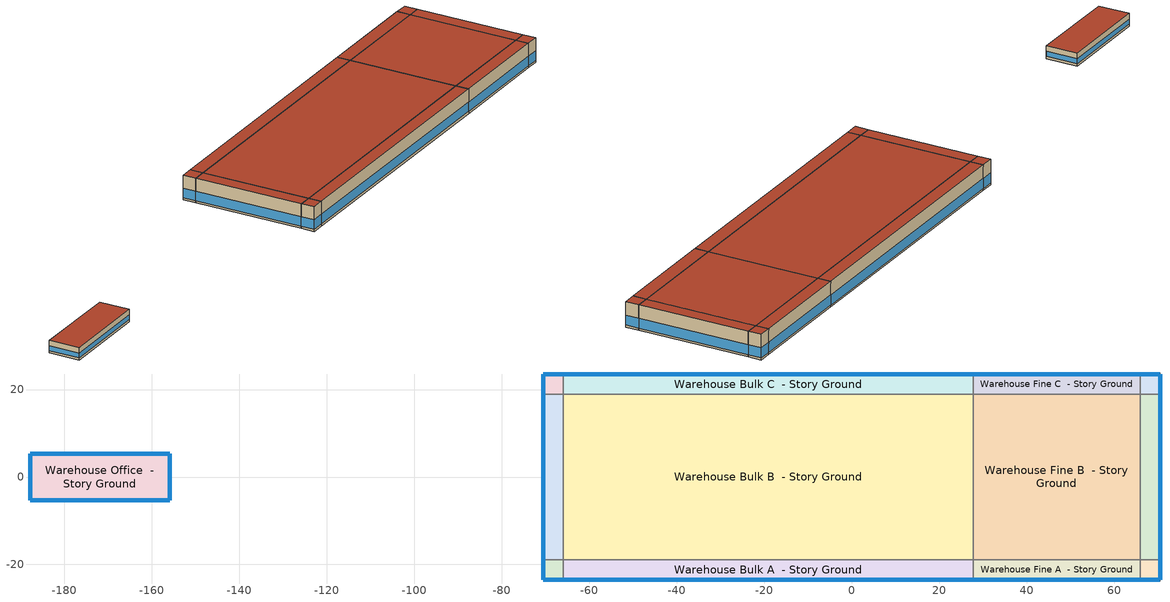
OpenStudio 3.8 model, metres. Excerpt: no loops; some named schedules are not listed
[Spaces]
Warehouse Bulk A end_a - Story Ground
 floor ground (Foundation F 126 Perim 914 Area 209): -70.5,-23.5 -70.5,-18.93 -65.92,-18.93 -65.92,-23.5 z0
 wall outside: -70.5,-18.93 -70.5,-23.5 -65.92,-23.5 z0:8.53
 wall to Warehouse Bulk B end_a - Story Ground: -65.92,-18.93 -70.5,-18.93 z0:8.53
 wall to Warehouse Bulk A  - Story Ground: -65.92,-23.5 -65.92,-18.93 z0:8.53
 window (Window U-0.91 SHGC 0.53): -70.5,-18.95 -70.5,-23.47 / -70.47,-23.5 -65.95,-23.5 z0.76:4.04
 roof outside: -65.92,-23.5 -65.92,-18.93 -70.5,-18.93 -70.5,-23.5 z8.53
Warehouse Bulk B end_a - Story Ground
 floor ground (Foundation F 126 Perim 3785 Area 17307): -70.5,-18.93 -70.5,18.93 -65.92,18.93 -65.92,-18.93 z0
 wall outside: -70.5,18.93 -70.5,-18.93 z0:8.53
 wall to Warehouse Bulk C end_a - Story Ground: -65.92,18.93 -70.5,18.93 z0:8.53
 wall to Warehouse Bulk B  - Story Ground: -65.92,-18.93 -65.92,18.93 z0:8.53
 window (Window U-0.91 SHGC 0.53): -70.5,18.9 -70.5,-18.9 z0.76:4.01
 roof outside: -65.92,-18.93 -65.92,18.93 -70.5,18.93 -70.5,-18.93 z8.53
Warehouse Bulk C end_a - Story Ground
 floor ground (Foundation F 126 Perim 914 Area 209): -70.5,18.93 -70.5,23.5 -65.92,23.5 -65.92,18.93 z0
 wall outside: -65.92,23.5 -70.5,23.5 -70.5,18.93 z0:8.53
 wall to Warehouse Bulk C  - Story Ground: -65.92,18.93 -65.92,23.5 z0:8.53
 window (Window U-0.91 SHGC 0.53): -70.5,23.47 -70.5,18.95 / -65.95,23.5 -70.47,23.5 z0.76:4.04
 roof outside: -65.92,18.93 -65.92,23.5 -70.5,23.5 -70.5,18.93 z8.53
Warehouse Bulk A  - Story Ground
 floor ground (Foundation F 126 Perim 9369 Area 42836): -65.92,-23.5 -65.92,-18.93 27.77,-18.93 27.77,-23.5 z0
 wall outside: -65.92,-23.5 27.77,-23.5 z0:8.53
 wall to Warehouse Bulk B  - Story Ground: 27.77,-18.93 -65.92,-18.93 z0:8.53
 wall to Warehouse Fine A  - Story Ground: 27.77,-23.5 27.77,-18.93 z0:8.53
 window (Window U-0.91 SHGC 0.53): -65.9,-23.5 27.74,-23.5 z0.76:4.01
 roof outside: 27.77,-23.5 27.77,-18.93 -65.92,-18.93 -65.92,-23.5 z8.53
Warehouse Bulk B  - Story Ground
 floor ground (Foundation F 126 Perim 0 Area 354661): -65.92,-18.93 -65.92,18.93 27.77,18.93 27.77,-18.93 z0
 wall to Warehouse Bulk C  - Story Ground: 27.77,18.93 -65.92,18.93 z0:8.53
 wall to Warehouse Fine B  - Story Ground: 27.77,-18.93 27.77,18.93 z0:8.53
 roof outside: 27.77,-18.93 27.77,18.93 -65.92,18.93 -65.92,-18.93 z8.53
Warehouse Bulk C  - Story Ground
 floor ground (Foundation F 126 Perim 9369 Area 42836): -65.92,18.93 -65.92,23.5 27.77,23.5 27.77,18.93 z0
 wall outside: 27.77,23.5 -65.92,23.5 z0:8.53
 wall to Warehouse Fine C  - Story Ground: 27.77,18.93 27.77,23.5 z0:8.53
 window (Window U-0.91 SHGC 0.53): 27.74,23.5 -65.9,23.5 z0.76:4.01
 roof outside: 27.77,18.93 27.77,23.5 -65.92,23.5 -65.92,18.93 z8.53
Warehouse Fine A  - Story Ground
 floor ground (Foundation F 126 Perim 3816 Area 17445): 27.77,-23.5 27.77,-18.93 65.92,-18.93 65.92,-23.5 z0
 wall outside: 27.77,-23.5 65.92,-23.5 z0:8.53
 wall to Warehouse Fine B  - Story Ground: 65.92,-18.93 27.77,-18.93 z0:8.53
 wall to Warehouse Fine A end_b - Story Ground: 65.92,-23.5 65.92,-18.93 z0:8.53
 window (Window U-0.91 SHGC 0.53): 27.79,-23.5 65.9,-23.5 z0.76:4.01
 roof outside: 65.92,-23.5 65.92,-18.93 27.77,-18.93 27.77,-23.5 z8.53
Warehouse Fine B  - Story Ground
 floor ground (Foundation F 126 Perim 0 Area 144433): 27.77,-18.93 27.77,18.93 65.92,18.93 65.92,-18.93 z0
 wall to Warehouse Fine C  - Story Ground: 65.92,18.93 27.77,18.93 z0:8.53
 wall to Warehouse Fine B end_b - Story Ground: 65.92,-18.93 65.92,18.93 z0:8.53
 roof outside: 65.92,-18.93 65.92,18.93 27.77,18.93 27.77,-18.93 z8.53
Warehouse Fine C  - Story Ground
 floor ground (Foundation F 126 Perim 3816 Area 17445): 27.77,18.93 27.77,23.5 65.92,23.5 65.92,18.93 z0
 wall outside: 65.92,23.5 27.77,23.5 z0:8.53
 wall to Warehouse Fine C end_b - Story Ground: 65.92,18.93 65.92,23.5 z0:8.53
 window (Window U-0.91 SHGC 0.53): 65.9,23.5 27.79,23.5 z0.76:4.01
 roof outside: 65.92,18.93 65.92,23.5 27.77,23.5 27.77,18.93 z8.53
Warehouse Fine A end_b - Story Ground
 floor ground (Foundation F 126 Perim 914 Area 209): 65.92,-23.5 65.92,-18.93 70.5,-18.93 70.5,-23.5 z0
 wall outside: 65.92,-23.5 70.5,-23.5 70.5,-18.93 z0:8.53
 wall to Warehouse Fine B end_b - Story Ground: 70.5,-18.93 65.92,-18.93 z0:8.53
 window (Window U-0.91 SHGC 0.53): 65.95,-23.5 70.47,-23.5 / 70.5,-23.47 70.5,-18.95 z0.76:4.04
 roof outside: 70.5,-23.5 70.5,-18.93 65.92,-18.93 65.92,-23.5 z8.53
Warehouse Fine B end_b - Story Ground
 floor ground (Foundation F 126 Perim 3785 Area 17307): 65.92,-18.93 65.92,18.93 70.5,18.93 70.5,-18.93 z0
 wall outside: 70.5,-18.93 70.5,18.93 z0:8.53
 wall to Warehouse Fine C end_b - Story Ground: 70.5,18.93 65.92,18.93 z0:8.53
 window (Window U-0.91 SHGC 0.53): 70.5,-18.9 70.5,18.9 z0.76:4.01
 roof outside: 70.5,-18.93 70.5,18.93 65.92,18.93 65.92,-18.93 z8.53
Warehouse Fine C end_b - Story Ground
 floor ground (Foundation F 126 Perim 914 Area 209): 65.92,18.93 65.92,23.5 70.5,23.5 70.5,18.93 z0
 wall outside: 70.5,18.93 70.5,23.5 65.92,23.5 z0:8.53
 window (Window U-0.91 SHGC 0.53): 70.47,23.5 65.95,23.5 / 70.5,18.95 70.5,23.47 z0.76:4.04
 roof outside: 70.5,18.93 70.5,23.5 65.92,23.5 65.92,18.93 z8.53
Warehouse Office  - Story Ground
 floor ground (Foundation F 126 Perim 8534 Area 34142): -187.84,-5.33 -187.84,5.33 -155.84,5.33 -155.84,-5.33 z0
 wall outside: -187.84,5.33 -187.84,-5.33 -155.84,-5.33 -155.84,5.33 -187.84,5.33 z0:4.27
 window (Window U-0.91 SHGC 0.53): -155.84,-5.31 -155.84,5.31 / -155.87,5.33 -187.82,5.33 / -187.82,-5.33 -155.87,-5.33 / -187.84,5.31 -187.84,-5.31 z0.76:2.39
 roof outside: -155.84,-5.33 -155.84,5.33 -187.84,5.33 -187.84,-5.33 z4.27
[Site]
Phoenix Sky Harbor: Latitude {deg}=33.44; Longitude {deg}=-111.99; Time Zone {hr}=-7; Elevation {m}=346; Terrain=City
[Site:WaterMainsTemperature]
Calculation Method=Correlation; Annual Average Outdoor Air Temperature {C}=24.7017; Maximum Difference In Monthly Average Outdoor Air Temperatures {deltaC}=22.8
[SizingPeriod:DesignDay] Barometric Pressure {Pa}=97342; Rain Indicator=No; Snow Indicator=No; Day of Month=21; Daylight Saving Time Indicator=No; Humidity Condition Type=Wetbulb; Dry-Bulb Temperature Range Modifier Type=DefaultMultipliers
Name | Maximum Dry-Bulb Temperature {C} | Daily Dry-Bulb Temperature Range {deltaC} | Wind Speed {m/s} | Wind Direction {deg} | Month | Day Type | Wetbulb or DewPoint at Maximum Dry-Bulb {C} | Solar Model Indicator | ASHRAE Clear Sky Optical Depth for Beam Irradiance | ASHRAE Clear Sky Optical Depth for Diffuse Irradiance | Sky Clearness
Phoenix Sky Harbor Ann Clg .4% Condns DB=>MWB 1 | 43.5 | 11.8 | 4.2 | 260 | 7 | SummerDesignDay | 20.9 | ASHRAETau | 0.363 | 2.359
Phoenix Sky Harbor Ann Clg .4% Condns WB=>MDB 1 | 35.4 | 11.8 | 4.2 | 260 | 7 | SummerDesignDay | 24.4 | ASHRAETau | 0.363 | 2.359
Phoenix Sky Harbor Ann Htg 99.6% Condns DB 1 | 3.7 | 0 | 1.6 | 100 | 12 | WinterDesignDay | 3.7 | ASHRAEClearSky |  |  | 0
Phoenix Sky Harbor August .4% Condns DB=>MCWB 1 | 44 | 11.3 | 4.2 | 260 | 8 | SummerDesignDay | 21.7 | ASHRAETau | 0.377 | 2.366
[ClimateZones]
Climate Zone Institution Name 1=ASHRAE; Climate Zone Document Name 1=ANSI/ASHRAE Standard 169; Climate Zone Document Year 1=2006; Climate Zone Value 1=ASHRAE 169-2013-2B; Climate Zone Institution Name 2=CEC; Climate Zone Document Name 2=California Climate Zone Descriptions; Climate Zone Document Year 2=1995
[Building]
ComStock DOE Ref Pre-1980|Warehouse: Default Construction Set=ComStock DOE Ref Pre-1980 - Warehouse - ASHRAE 169-2013-2B; Default Schedule Set=Building Default Schedule Set; Standards Building Type=Warehouse
[Site:GroundTemperature:FCfactorMethod]
January Ground Temperature {C}=20.9; February Ground Temperature {C}=15.4; March Ground Temperature {C}=11.9; April Ground Temperature {C}=14.8; May Ground Temperature {C}=12.7; June Ground Temperature {C}=15.4; July Ground Temperature {C}=23.3; August Ground Temperature {C}=26.3; September Ground Temperature {C}=31.2; October Ground Temperature {C}=30.4; November Ground Temperature {C}=29.8; December Ground Temperature {C}=27.8
[Construction:FfactorGroundFloor] F-Factor {W/m-K}=1.26344
Name | Area {m2} | PerimeterExposed {m}
Foundation F 126 Perim 3816 Area 17445 | 174.448 | 38.1557
Foundation F 126 Perim 8534 Area 34142 | 341.419 | 85.344
Foundation F 126 Perim 9369 Area 42836 | 428.364 | 93.6929
Foundation F 126 Perim 914 Area 209 | 20.9032 | 9.144
Foundation F 126 Perim 0 Area 354661 | 3546.61 | 0
Foundation F 126 Perim 0 Area 144433 | 1444.33 | 0
Foundation F 126 Perim 3785 Area 17307 | 173.066 | 37.8536
[DefaultConstructionSet]
ComStock DOE Ref Pre-1980 - Warehouse - ASHRAE 169-2013-2B: Default Exterior Surface Constructions=Default Surface Constructions 1; Default Interior Surface Constructions=Default Surface Constructions 2; Default Ground Contact Surface Constructions=Default Surface Constructions 3; Default Exterior SubSurface Constructions=Default Sub Surface Constructions 1; Default Interior SubSurface Constructions=Default Sub Surface Constructions 2; Interior Partition Construction=Typical Interior Partition
[DefaultSurfaceConstructions]
Name | Floor Construction | Wall Construction | Roof Ceiling Construction
Default Surface Constructions 1 | Typical Insulated Exterior Mass Floor | Typical Insulated Exterior Mass Wall R-4.35 | Typical IEAD Roof R-10.0
Default Surface Constructions 2 | Typical Interior Floor | Typical Interior Wall | Typical Interior Ceiling
Default Surface Constructions 3 | Typical Insulated Carpeted 6in Slab Floor | Typical Insulated Basement Mass Wall
[Construction]
Typical Insulated Exterior Mass Floor: 4 in. Normalweight Concrete Floor, Typical Carpet Pad
Typical IEAD Roof R-10.0: Roof Membrane, Typical Insulation R-8.88, Metal Roof Surface
Typical Interior Floor: 100mm Normalweight concrete floor, CP02 CARPET PAD
Typical Interior Wall: G01 13mm gypsum board, G01 13mm gypsum board
Typical Interior Ceiling: CP02 CARPET PAD, 100mm Normalweight concrete floor
Typical Insulated Carpeted 6in Slab Floor: 6 in. Normalweight Concrete Floor, Typical Carpet Pad
Typical Insulated Basement Mass Wall: 8 in. Concrete Block Basement Wall
U 1.22 SHGC 0.54 Simple Glazing Window U-1.22 SHGC 0.54: U 1.22 SHGC 0.54 Simple Glazing U-1.22 SHGC 0.54
U 1.22 SHGC 0.54 Simple Glazing Window U-1.22 SHGC 0.54 1: U 1.22 SHGC 0.54 Simple Glazing U-1.22 SHGC 0.54 1
Typical Insulated Metal Door: F08 Metal surface, Typical Insulation R-1.96
Typical Overhead Door: Typical Insulation R-1.96
Typical Interior Window: Clear 3mm
Typical Interior Door; Typical Interior Partition: G05 25mm wood
Typical Insulated Exterior Mass Wall R-4.35: 1IN Stucco, 8IN CONCRETE HW RefBldg, Typical Insulation R-1.96, 1/2IN Gypsum
InteriorFurnishings 1: Std Wood 6inch 1
Window U-0.91 SHGC 0.53: Simple Glazing Single - No LowE - Tinted/Reflective - Wood
[Material] Thermal Absorptance=0.9
Name | Roughness | Thickness {m} | Conductivity {W/m-K} | Density {kg/m3} | Specific Heat {J/kg-K} | Solar Absorptance | Visible Absorptance
4 in. Normalweight Concrete Floor | MediumRough | 0.1016 | 2.31 | 2322 | 832 | 0.7 | 0.7
1/2IN Gypsum | Smooth | 0.0127 | 0.16 | 784.9 | 830 | 0.4 | 0.4
Roof Membrane | VeryRough | 0.0095 | 0.16 | 1121.29 | 1460 | 0.7 | 0.7
Metal Roof Surface; F08 Metal surface | Smooth | 0.0008 | 45.28 | 7824 | 500 | 0.7 | 0.7
100mm Normalweight concrete floor | MediumRough | 0.1016 | 2.31045 | 2322 | 832.557 | 0.7 | 0.7
G01 13mm gypsum board | Smooth | 0.0127 | 0.160031 | 800.001 | 1090.73 | 0.7 | 0.5
6 in. Normalweight Concrete Floor | MediumRough | 0.1524 | 2.31 | 2322 | 832 | 0.7 | 0.7
8 in. Concrete Block Basement Wall | MediumRough | 0.2032 | 1.326 | 1842 | 912 | 0.7 | 0.7
G05 25mm wood | MediumSmooth | 0.0254 | 0.15 | 608 | 1630 | 0.5 | 0.5
1IN Stucco | Smooth | 0.0253 | 0.6918 | 1858 | 837 | 0.7 | 0.92
8IN CONCRETE HW RefBldg | Rough | 0.2032 | 1.311 | 2240 | 836.8 | 0.7 | 0.7
Std Wood 6inch 1 | MediumSmooth | 0.15 | 0.12 | 540 | 1210 | 0.7 | 0.7
[Material:NoMass] Roughness=Smooth; Thermal Absorptance=0.9; Solar Absorptance=0.7
Name | Thermal Resistance {m2-K/W} | Visible Absorptance
Typical Carpet Pad; CP02 CARPET PAD | 0.21648 | 0.8
Typical Insulation R-8.88 | 1.56434 | 0.7
Typical Insulation R-1.96 | 0.34506 | 0.7
[DefaultSubSurfaceConstructions]
Name | Fixed Window Construction | Operable Window Construction | Door Construction | Overhead Door Construction | Tubular Daylight Dome Construction | Tubular Daylight Diffuser Construction
Default Sub Surface Constructions 1 | U 1.22 SHGC 0.54 Simple Glazing Window U-1.22 SHGC 0.54 | U 1.22 SHGC 0.54 Simple Glazing Window U-1.22 SHGC 0.54 1 | Typical Insulated Metal Door | Typical Overhead Door | Typical Interior Window | Typical Interior Window
Default Sub Surface Constructions 2 | Typical Interior Window | Typical Interior Window | Typical Interior Door
[WindowMaterial:SimpleGlazingSystem]
Name | U-Factor {W/m2-K} | Solar Heat Gain Coefficient | Visible Transmittance
U 1.22 SHGC 0.54 Simple Glazing U-1.22 SHGC 0.54; U 1.22 SHGC 0.54 Simple Glazing U-1.22 SHGC 0.54 1 | 6.92748 | 0.54 | 0.38
Simple Glazing Single - No LowE - Tinted/Reflective - Wood | 5.16722 | 0.525 | 0.436
[WindowMaterial:Glazing]
Clear 3mm: Optical Data Type=SpectralAverage; Thickness {m}=0.003; Solar Transmittance at Normal Incidence=0.837; Front Side Solar Reflectance at Normal Incidence=0.075; Back Side Solar Reflectance at Normal Incidence=0.075; Visible Transmittance at Normal Incidence=0.898; Front Side Visible Reflectance at Normal Incidence=0.081; Back Side Visible Reflectance at Normal Incidence=0.081; Infrared Transmittance at Normal Incidence=0; Front Side Infrared Hemispherical Emissivity=0.84; Back Side Infrared Hemispherical Emissivity=0.84; Conductivity {W/m-K}=0.9; Dirt Correction Factor for Solar and Visible Transmittance=1; Solar Diffusing=No
[SpaceType] Standards Building Type=Warehouse
Name | Default Schedule Set | Design Specification Outdoor Air Object | Standards Space Type
Warehouse Office - ComStock DOE Ref Pre-1980 | Warehouse Office Schedule Set | Warehouse Office Ventilation | Office
Warehouse Fine - ComStock DOE Ref Pre-1980 | Warehouse Fine Schedule Set | Warehouse Fine Ventilation | Fine
Warehouse Bulk - ComStock DOE Ref Pre-1980 | Warehouse Bulk Schedule Set | Warehouse Bulk Ventilation | Bulk
[BuildingStory]
Story Ground: Nominal Z Coordinate {m}=0; Nominal Floor to Floor Height {m}=8.5344
[Space] Building Story=Story Ground
Name | Space Type | Thermal Zone
Warehouse Bulk A end_a - Story Ground | Warehouse Bulk - ComStock DOE Ref Pre-1980 | Zone Warehouse Bulk A end_a - Story Ground
Warehouse Bulk B end_a - Story Ground | Warehouse Bulk - ComStock DOE Ref Pre-1980 | Zone Warehouse Bulk B end_a - Story Ground
Warehouse Bulk C end_a - Story Ground | Warehouse Bulk - ComStock DOE Ref Pre-1980 | Zone Warehouse Bulk C end_a - Story Ground
Warehouse Bulk A  - Story Ground | Warehouse Bulk - ComStock DOE Ref Pre-1980 | Zone Warehouse Bulk A  - Story Ground
Warehouse Bulk B  - Story Ground | Warehouse Bulk - ComStock DOE Ref Pre-1980 | Zone Warehouse Bulk B  - Story Ground
Warehouse Bulk C  - Story Ground | Warehouse Bulk - ComStock DOE Ref Pre-1980 | Zone Warehouse Bulk C  - Story Ground
Warehouse Fine A  - Story Ground | Warehouse Fine - ComStock DOE Ref Pre-1980 | Zone Warehouse Fine A  - Story Ground
Warehouse Fine B  - Story Ground | Warehouse Fine - ComStock DOE Ref Pre-1980 | Zone Warehouse Fine B  - Story Ground
Warehouse Fine C  - Story Ground | Warehouse Fine - ComStock DOE Ref Pre-1980 | Zone Warehouse Fine C  - Story Ground
Warehouse Fine A end_b - Story Ground | Warehouse Fine - ComStock DOE Ref Pre-1980 | Zone Warehouse Fine A end_b - Story Ground
Warehouse Fine B end_b - Story Ground | Warehouse Fine - ComStock DOE Ref Pre-1980 | Zone Warehouse Fine B end_b - Story Ground
Warehouse Fine C end_b - Story Ground | Warehouse Fine - ComStock DOE Ref Pre-1980 | Zone Warehouse Fine C end_b - Story Ground
Warehouse Office  - Story Ground | Warehouse Office - ComStock DOE Ref Pre-1980 | Zone Warehouse Office  - Story Ground
[ThermalZone] Multiplier=1; Use Ideal Air Loads=No
Name | Thermostat
Zone Warehouse Bulk A end_a - Story Ground | Warehouse Bulk - ComStock DOE Ref Pre-1980 Thermostat 1
Zone Warehouse Bulk B end_a - Story Ground | Warehouse Bulk - ComStock DOE Ref Pre-1980 Thermostat 3
Zone Warehouse Bulk C end_a - Story Ground | Warehouse Bulk - ComStock DOE Ref Pre-1980 Thermostat 5
Zone Warehouse Bulk A  - Story Ground | Warehouse Bulk - ComStock DOE Ref Pre-1980 Thermostat
Zone Warehouse Bulk B  - Story Ground | Warehouse Bulk - ComStock DOE Ref Pre-1980 Thermostat 2
Zone Warehouse Bulk C  - Story Ground | Warehouse Bulk - ComStock DOE Ref Pre-1980 Thermostat 4
Zone Warehouse Fine A  - Story Ground | Warehouse Fine - ComStock DOE Ref Pre-1980 Thermostat
Zone Warehouse Fine B  - Story Ground | Warehouse Fine - ComStock DOE Ref Pre-1980 Thermostat 2
Zone Warehouse Fine C  - Story Ground | Warehouse Fine - ComStock DOE Ref Pre-1980 Thermostat 4
Zone Warehouse Fine A end_b - Story Ground | Warehouse Fine - ComStock DOE Ref Pre-1980 Thermostat 1
Zone Warehouse Fine B end_b - Story Ground | Warehouse Fine - ComStock DOE Ref Pre-1980 Thermostat 3
Zone Warehouse Fine C end_b - Story Ground | Warehouse Fine - ComStock DOE Ref Pre-1980 Thermostat 5
Zone Warehouse Office  - Story Ground | Warehouse Office - ComStock DOE Ref Pre-1980 Thermostat
[Lights:Definition] Design Level Calculation Method=Watts/Area; Fraction Visible=0.2; Return Air Fraction=0
Name | Watts per Space Floor Area {W/m2} | Fraction Radiant
Warehouse Bulk - ComStock DOE Ref Pre-1980 General Lights Definition | 3.24117 | 0.465
Warehouse Fine - ComStock DOE Ref Pre-1980 General Lights Definition | 6.6746 | 0.465
Warehouse Office - ComStock DOE Ref Pre-1980 General Lights Definition | 6.13181 | 0.31
[ElectricEquipment:Definition] Design Level Calculation Method=Watts/Area; Fraction Latent=0; Fraction Radiant=0.5; Fraction Lost=0
Name | Watts per Space Floor Area {W/m2}
Warehouse Bulk Elec Equip Definition | 8.8185
Warehouse Office Elec Equip Definition | 27.8263
[ElectricEquipment]
Name | Electric Equipment Definition | Space or SpaceType
Warehouse Bulk Elec Equip | Warehouse Bulk Elec Equip Definition | Warehouse Bulk - ComStock DOE Ref Pre-1980
Warehouse Office Elec Equip | Warehouse Office Elec Equip Definition | Warehouse Office - ComStock DOE Ref Pre-1980
[DesignSpecification:OutdoorAir] Outdoor Air Method=Sum
Name | Outdoor Air Flow per Floor Area {m3/s-m2} | Outdoor Air Flow per Person {m3/s-person}
Warehouse Bulk Ventilation; Warehouse Fine Ventilation | 0.000254
Warehouse Office Ventilation |  | 0.00943895
[DefaultScheduleSet]
Name | Number of People Schedule | People Activity Level Schedule | Lighting Schedule | Electric Equipment Schedule | Infiltration Schedule | Hours of Operation Schedule
Warehouse Bulk Schedule Set; Warehouse Fine Schedule Set | Warehouse Bldg Occ | Warehouse Activity | Warehouse BLDG_LIGHT_STORAGE_SCH | Warehouse Bldg Equip | Always On
Warehouse Office Schedule Set | Warehouse Bldg Occ | Warehouse Activity | Warehouse BLDG_LIGHT_OFFICE_SCH | Warehouse Office_Plug_SCH | Always On
Building Default Schedule Set |  |  |  |  |  | Building Hours of Operation NonResidential
[People:Definition]
Warehouse Office People Definition: Number of People Calculation Method=People/Area; People per Space Floor Area {person/m2}=0.0210973; Fraction Radiant=0.3
[People]
Warehouse Office People: People Definition=Warehouse Office People Definition; Space or SpaceType=Warehouse Office - ComStock DOE Ref Pre-1980; Work Efficiency Schedule=Work Efficiency Schedule; Clothing Insulation Schedule=Clothing Schedule; Air Velocity Schedule=Air Velocity Schedule; Multiplier=1
[Exterior:Lights:Definition]
Name | Design Level {W}
Parking Areas and Drives Def (W/ft^2) | 0.0497494
Building Facades Def (W/ft^2) | 0.25
Main Entries Def (W/ft) | 30
Other Doors Def (W/ft) | 25
[Exterior:Lights] Schedule=Always On Discrete; Control Option=AstronomicalClock
Name | Exterior Lights Definition | Multiplier
Parking Areas and Drives | Parking Areas and Drives Def (W/ft^2) | 30375
Building Facades | Building Facades Def (W/ft^2) | 38458.9
Main Entries | Main Entries Def (W/ft) | 60
Other Doors | Other Doors Def (W/ft) | 60
[ThermostatSetpoint:DualSetpoint]
Name | Heating Setpoint Temperature Schedule | Cooling Setpoint Temperature Schedule
Warehouse Bulk - ComStock DOE Ref Pre-1980 Thermostat; Warehouse Bulk - ComStock DOE Ref Pre-1980 Thermostat 1; Warehouse Bulk - ComStock DOE Ref Pre-1980 Thermostat 2; Warehouse Bulk - ComStock DOE Ref Pre-1980 Thermostat 3; Warehouse Bulk - ComStock DOE Ref Pre-1980 Thermostat 4; Warehouse Bulk - ComStock DOE Ref Pre-1980 Thermostat 5 | Warehouse HtgSetp BulkStorage | Warehouse ClgSetp BulkStorage
Warehouse Fine - ComStock DOE Ref Pre-1980 Thermostat; Warehouse Fine - ComStock DOE Ref Pre-1980 Thermostat 1; Warehouse Fine - ComStock DOE Ref Pre-1980 Thermostat 2; Warehouse Fine - ComStock DOE Ref Pre-1980 Thermostat 3; Warehouse Fine - ComStock DOE Ref Pre-1980 Thermostat 4; Warehouse Fine - ComStock DOE Ref Pre-1980 Thermostat 5 | Warehouse HtgSetp FineStorage | Warehouse ClgSetp FineStorage
Warehouse Office - ComStock DOE Ref Pre-1980 Thermostat | Warehouse HtgSetp | Warehouse Cooling Setpoint
[InternalMass:Definition]
Internal Mass Definition 2: Construction=InteriorFurnishings 1; Design Level Calculation Method=SurfaceArea/Area; Surface Area per Space Floor Area=2
[InternalMass] Internal Mass Definition=Internal Mass Definition 2; Multiplier=1
Name | Space or SpaceType
Warehouse Fine A  - Story Ground Mass | Warehouse Fine A  - Story Ground
Warehouse Office  - Story Ground Mass | Warehouse Office  - Story Ground
Warehouse Fine A end_b - Story Ground Mass | Warehouse Fine A end_b - Story Ground
Warehouse Fine C end_b - Story Ground Mass | Warehouse Fine C end_b - Story Ground
Warehouse Fine C  - Story Ground Mass | Warehouse Fine C  - Story Ground
Warehouse Fine B  - Story Ground Mass | Warehouse Fine B  - Story Ground
Warehouse Fine B end_b - Story Ground Mass | Warehouse Fine B end_b - Story Ground
[Lights] Fraction Replaceable=1
Name | Lights Definition | Space or SpaceType
Warehouse Bulk - ComStock DOE Ref Pre-1980 General Lighting | Warehouse Bulk - ComStock DOE Ref Pre-1980 General Lights Definition | Warehouse Bulk - ComStock DOE Ref Pre-1980
Warehouse Fine - ComStock DOE Ref Pre-1980 General Lighting | Warehouse Fine - ComStock DOE Ref Pre-1980 General Lights Definition | Warehouse Fine - ComStock DOE Ref Pre-1980
Warehouse Office - ComStock DOE Ref Pre-1980 General Lighting | Warehouse Office - ComStock DOE Ref Pre-1980 General Lights Definition | Warehouse Office - ComStock DOE Ref Pre-1980
[SpaceInfiltration:DesignFlowRate] Design Flow Rate Calculation Method=Flow/ExteriorArea; Flow per Exterior Surface Area {m3/s-m2}=0.000413282; Velocity Term Coefficient=0
Name | Space or SpaceType | Schedule | Constant Term Coefficient | Temperature Term Coefficient | Velocity Squared Term Coefficient
Warehouse Fine A  - Story Ground HVAC On Infiltration | Warehouse Fine A  - Story Ground | Infiltration HVAC On Schedule | 0.0228 | -0.0016 | 0.0299
Warehouse Fine A  - Story Ground HVAC Off Infiltration | Warehouse Fine A  - Story Ground | Infiltration HVAC Off Schedule | 0 | 0.01 | 0.045
Warehouse Office  - Story Ground HVAC On Infiltration | Warehouse Office  - Story Ground | Infiltration HVAC On Schedule | 0.0228 | -0.0016 | 0.0299
Warehouse Office  - Story Ground HVAC Off Infiltration | Warehouse Office  - Story Ground | Infiltration HVAC Off Schedule | 0 | 0.01 | 0.045
Warehouse Bulk C  - Story Ground HVAC On Infiltration | Warehouse Bulk C  - Story Ground | Infiltration HVAC On Schedule | 0.0228 | -0.0016 | 0.0299
Warehouse Bulk C  - Story Ground HVAC Off Infiltration | Warehouse Bulk C  - Story Ground | Infiltration HVAC Off Schedule | 0 | 0.01 | 0.045
Warehouse Fine A end_b - Story Ground HVAC On Infiltration | Warehouse Fine A end_b - Story Ground | Infiltration HVAC On Schedule | 0.0228 | -0.0016 | 0.0299
Warehouse Fine A end_b - Story Ground HVAC Off Infiltration | Warehouse Fine A end_b - Story Ground | Infiltration HVAC Off Schedule | 0 | 0.01 | 0.045
Warehouse Bulk B  - Story Ground HVAC On Infiltration | Warehouse Bulk B  - Story Ground | Infiltration HVAC On Schedule | 0.0228 | -0.0016 | 0.0299
Warehouse Bulk B  - Story Ground HVAC Off Infiltration | Warehouse Bulk B  - Story Ground | Infiltration HVAC Off Schedule | 0 | 0.01 | 0.045
Warehouse Fine C end_b - Story Ground HVAC On Infiltration | Warehouse Fine C end_b - Story Ground | Infiltration HVAC On Schedule | 0.0228 | -0.0016 | 0.0299
Warehouse Fine C end_b - Story Ground HVAC Off Infiltration | Warehouse Fine C end_b - Story Ground | Infiltration HVAC Off Schedule | 0 | 0.01 | 0.045
Warehouse Fine C  - Story Ground HVAC On Infiltration | Warehouse Fine C  - Story Ground | Infiltration HVAC On Schedule | 0.0228 | -0.0016 | 0.0299
Warehouse Fine C  - Story Ground HVAC Off Infiltration | Warehouse Fine C  - Story Ground | Infiltration HVAC Off Schedule | 0 | 0.01 | 0.045
Warehouse Fine B  - Story Ground HVAC On Infiltration | Warehouse Fine B  - Story Ground | Infiltration HVAC On Schedule | 0.0228 | -0.0016 | 0.0299
Warehouse Fine B  - Story Ground HVAC Off Infiltration | Warehouse Fine B  - Story Ground | Infiltration HVAC Off Schedule | 0 | 0.01 | 0.045
Warehouse Bulk A  - Story Ground HVAC On Infiltration | Warehouse Bulk A  - Story Ground | Infiltration HVAC On Schedule | 0.0228 | -0.0016 | 0.0299
Warehouse Bulk A  - Story Ground HVAC Off Infiltration | Warehouse Bulk A  - Story Ground | Infiltration HVAC Off Schedule | 0 | 0.01 | 0.045
Warehouse Bulk C end_a - Story Ground HVAC On Infiltration | Warehouse Bulk C end_a - Story Ground | Infiltration HVAC On Schedule | 0.0228 | -0.0016 | 0.0299
Warehouse Bulk C end_a - Story Ground HVAC Off Infiltration | Warehouse Bulk C end_a - Story Ground | Infiltration HVAC Off Schedule | 0 | 0.01 | 0.045
Warehouse Fine B end_b - Story Ground HVAC On Infiltration | Warehouse Fine B end_b - Story Ground | Infiltration HVAC On Schedule | 0.0228 | -0.0016 | 0.0299
Warehouse Fine B end_b - Story Ground HVAC Off Infiltration | Warehouse Fine B end_b - Story Ground | Infiltration HVAC Off Schedule | 0 | 0.01 | 0.045
Warehouse Bulk B end_a - Story Ground HVAC On Infiltration | Warehouse Bulk B end_a - Story Ground | Infiltration HVAC On Schedule | 0.0228 | -0.0016 | 0.0299
Warehouse Bulk B end_a - Story Ground HVAC Off Infiltration | Warehouse Bulk B end_a - Story Ground | Infiltration HVAC Off Schedule | 0 | 0.01 | 0.045
Warehouse Bulk A end_a - Story Ground HVAC On Infiltration | Warehouse Bulk A end_a - Story Ground | Infiltration HVAC On Schedule | 0.0228 | -0.0016 | 0.0299
Warehouse Bulk A end_a - Story Ground HVAC Off Infiltration | Warehouse Bulk A end_a - Story Ground | Infiltration HVAC Off Schedule | 0 | 0.01 | 0.045
[Schedule:Ruleset]
Name | Default Day Schedule | Summer Design Day Schedule | Winter Design Day Schedule
Warehouse Bldg Occ | Warehouse Bldg Occ Default | Warehouse Bldg Occ Summer Design Day | Warehouse Bldg Occ Winter Design Day
Warehouse Activity | Warehouse Activity Default | Warehouse Activity Summer Design Day | Warehouse Activity Winter Design Day
Warehouse BLDG_LIGHT_STORAGE_SCH | Warehouse BLDG_LIGHT_STORAGE_SCH Default | Warehouse BLDG_LIGHT_STORAGE_SCH Summer Design Day | Warehouse BLDG_LIGHT_STORAGE_SCH Winter Design Day
Warehouse Bldg Equip | Warehouse Bldg Equip Default | Warehouse Bldg Equip Summer Design Day | Warehouse Bldg Equip Winter Design Day
Always On | Always On Default
Clothing Schedule | Clothing Schedule Default Winter Clothes
Air Velocity Schedule | Air Velocity Schedule Default
Work Efficiency Schedule | Work Efficiency Schedule Default
Warehouse BLDG_LIGHT_OFFICE_SCH | Warehouse BLDG_LIGHT_OFFICE_SCH Default | Warehouse BLDG_LIGHT_OFFICE_SCH Summer Design Day | Warehouse BLDG_LIGHT_OFFICE_SCH Winter Design Day
Warehouse Office_Plug_SCH | Warehouse Office_Plug_SCH Default | Warehouse Office_Plug_SCH Summer Design Day | Warehouse Office_Plug_SCH Winter Design Day
Warehouse HtgSetp BulkStorage | Warehouse HtgSetp BulkStorage Default | Warehouse HtgSetp BulkStorage Summer Design Day | Warehouse HtgSetp BulkStorage Winter Design Day
Warehouse ClgSetp BulkStorage | Warehouse ClgSetp BulkStorage Default | Warehouse ClgSetp BulkStorage Summer Design Day | Warehouse ClgSetp BulkStorage Winter Design Day
Warehouse HtgSetp FineStorage | Warehouse HtgSetp FineStorage Default | Warehouse HtgSetp FineStorage Summer Design Day | Warehouse HtgSetp FineStorage Winter Design Day
Warehouse ClgSetp FineStorage | Warehouse ClgSetp FineStorage Default | Warehouse ClgSetp FineStorage Summer Design Day | Warehouse ClgSetp FineStorage Winter Design Day
Warehouse HtgSetp | Warehouse HtgSetp Default | Warehouse HtgSetp Summer Design Day | Warehouse HtgSetp Winter Design Day
Warehouse Cooling Setpoint | Warehouse Cooling Setpoint Default | Warehouse Cooling Setpoint Summer Design Day
Building Hours of Operation NonResidential | Building Hours of Operation NonResidential Default | Building Hours of Operation NonResidential Summer Design Day | Building Hours of Operation NonResidential Winter Design Day
[Schedule:Day]
Warehouse Bldg Occ Default: Average, 0, 15, 0, 4, 0, 0, 4, 15, 0.0375, 4, 30, 0.075, 4, 45, 0.1125, 5, 0, 0.15, 5, 15, 0.2875, 5, 30, 0.425, 5, 45, 0.5625, 6, 0, 0.7, 6, 15, 0.75, 6, 30, 0.8, 6, 45, 0.85, 7, 0, 0.9, 13, 37, 0.9, 13, 52, 0.8, 14, 7, 0.7, 14, 22, 0.6, 14, 37, 0.5, 14, 52, 0.5875, 15, 7, 0.675, 15, 22, 0.7625, 15, 37, 0.85, 22, 15, 0.85, 22, 30, 0.6875, 22, 45, 0.525, 23, 0, 0.3625, 23, 15, 0.2, 23, 30, 0.15, 23, 45, 0.1, 24, 0, 0.05
Warehouse Bldg Occ Summer Design Day; Warehouse BLDG_LIGHT_STORAGE_SCH Summer Design Day; Building Hours of Operation NonResidential Winter Design Day; Building Hours of Operation NonResidential Summer Design Day: No, 24, 0, 1
Warehouse Bldg Occ Winter Design Day; Warehouse BLDG_LIGHT_STORAGE_SCH Winter Design Day: No, 24, 0, 0
Warehouse Activity Default: Average, 24, 0, 120
Warehouse Activity Winter Design Day; Warehouse Activity Summer Design Day: No, 24, 0, 120
Warehouse BLDG_LIGHT_STORAGE_SCH Default: Average, 8, 30, 0.1, 24, 0, 0.1
Warehouse HtgSetp BulkStorage Default: Average, 24, 0, 7.2
Warehouse HtgSetp BulkStorage Winter Design Day; Warehouse HtgSetp BulkStorage Summer Design Day: No, 24, 0, 7.2
Warehouse ClgSetp BulkStorage Default: Average, 24, 0, 50
Warehouse ClgSetp BulkStorage Winter Design Day; Warehouse ClgSetp BulkStorage Summer Design Day: No, 24, 0, 50
Warehouse HtgSetp FineStorage Default: Average, 24, 0, 15.56
Warehouse HtgSetp FineStorage Winter Design Day; Warehouse HtgSetp FineStorage Summer Design Day: No, 24, 0, 15.56
Warehouse ClgSetp FineStorage Default: Average, 24, 0, 26.7
Warehouse ClgSetp FineStorage Winter Design Day; Warehouse ClgSetp FineStorage Summer Design Day: No, 24, 0, 26.7
Warehouse HtgSetp Default: Average, 0, 45, 21.1, 3, 30, 16.6556, 24, 0, 21.1
Warehouse HtgSetp Winter Design Day; Warehouse HtgSetp Summer Design Day: No, 6, 0, 15.6, 7, 0, 17.8, 8, 0, 20, 18, 0, 21, 24, 0, 15.6
Warehouse Cooling Setpoint Default: Average, 8, 30, 29, 24, 0, 29
Warehouse Cooling Setpoint Summer Design Day: No, 6, 0, 30, 17, 0, 24, 24, 0, 30
Building Hours of Operation NonResidential Default: No, 5, 30, 0, 22, 45, 1, 24, 0, 0
[Schedule:Rule]
Name | Schedule Ruleset | Rule Order | Day Schedule | Apply Sunday | Apply Saturday | Date Specification Type | Start Month | Start Day | End Month | End Day | Apply Monday | Apply Tuesday | Apply Wednesday | Apply Thursday | Apply Friday | Specific Month 1 | Specific Day 1 | Specific Month 2 | Specific Day 2 | Specific Month 3 | Specific Day 3 | Specific Month 4 | Specific Day 4 | Specific Month 5 | Specific Day 5 | Specific Month 6 | Specific Day 6 | Specific Month 7 | Specific Day 7 | Specific Month 8 | Specific Day 8 | Specific Month 9 | Specific Day 9 | Specific Month 10 | Specific Day 10 | Specific Month 11 | Specific Day 11 | Specific Month 12 | Specific Day 12 | Specific Month 13 | Specific Day 13 | Specific Month 14 | Specific Day 14 | Specific Month 15 | Specific Day 15 | Specific Month 16 | Specific Day 16 | Specific Month 17 | Specific Day 17 | Specific Month 18 | Specific Day 18 | Specific Month 19 | Specific Day 19 | Specific Month 20 | Specific Day 20 | Specific Month 21 | Specific Day 21 | Specific Month 22 | Specific Day 22 | Specific Month 23 | Specific Day 23 | Specific Month 24 | Specific Day 24 | Specific Month 25 | Specific Day 25 | Specific Month 26 | Specific Day 26 | Specific Month 27 | Specific Day 27 | Specific Month 28 | Specific Day 28 | Specific Month 29 | Specific Day 29 | Specific Month 30 | Specific Day 30 | Specific Month 31 | Specific Day 31 | Specific Month 32 | Specific Day 32 | Specific Month 33 | Specific Day 33 | Specific Month 34 | Specific Day 34 | Specific Month 35 | Specific Day 35 | Specific Month 36 | Specific Day 36 | Specific Month 37 | Specific Day 37 | Specific Month 38 | Specific Day 38 | Specific Month 39 | Specific Day 39 | Specific Month 40 | Specific Day 40 | Specific Month 41 | Specific Day 41 | Specific Month 42 | Specific Day 42 | Specific Month 43 | Specific Day 43 | Specific Month 44 | Specific Day 44 | Specific Month 45 | Specific Day 45 | Specific Month 46 | Specific Day 46 | Specific Month 47 | Specific Day 47 | Specific Month 48 | Specific Day 48 | Specific Month 49 | Specific Day 49 | Specific Month 50 | Specific Day 50 | Specific Month 51 | Specific Day 51 | Specific Month 52 | Specific Day 52 | Specific Month 53 | Specific Day 53 | Specific Month 54 | Specific Day 54 | Specific Month 55 | Specific Day 55 | Specific Month 56 | Specific Day 56 | Specific Month 57 | Specific Day 57 | Specific Month 58 | Specific Day 58 | Specific Month 59 | Specific Day 59 | Specific Month 60 | Specific Day 60 | Specific Month 61 | Specific Day 61 | Specific Month 62 | Specific Day 62 | Specific Month 63 | Specific Day 63 | Specific Month 64 | Specific Day 64 | Specific Month 65 | Specific Day 65 | Specific Month 66 | Specific Day 66 | Specific Month 67 | Specific Day 67 | Specific Month 68 | Specific Day 68 | Specific Month 69 | Specific Day 69 | Specific Month 70 | Specific Day 70 | Specific Month 71 | Specific Day 71 | Specific Month 72 | Specific Day 72 | Specific Month 73 | Specific Day 73 | Specific Month 74 | Specific Day 74 | Specific Month 75 | Specific Day 75 | Specific Month 76 | Specific Day 76 | Specific Month 77 | Specific Day 77 | Specific Month 78 | Specific Day 78 | Specific Month 79 | Specific Day 79 | Specific Month 80 | Specific Day 80 | Specific Month 81 | Specific Day 81 | Specific Month 82 | Specific Day 82 | Specific Month 83 | Specific Day 83 | Specific Month 84 | Specific Day 84 | Specific Month 85 | Specific Day 85 | Specific Month 86 | Specific Day 86 | Specific Month 87 | Specific Day 87 | Specific Month 88 | Specific Day 88 | Specific Month 89 | Specific Day 89 | Specific Month 90 | Specific Day 90 | Specific Month 91 | Specific Day 91 | Specific Month 92 | Specific Day 92 | Specific Month 93 | Specific Day 93 | Specific Month 94 | Specific Day 94 | Specific Month 95 | Specific Day 95 | Specific Month 96 | Specific Day 96 | Specific Month 97 | Specific Day 97 | Specific Month 98 | Specific Day 98 | Specific Month 99 | Specific Day 99 | Specific Month 100 | Specific Day 100 | Specific Month 101 | Specific Day 101 | Specific Month 102 | Specific Day 102 | Specific Month 103 | Specific Day 103 | Specific Month 104 | Specific Day 104
Schedule Rule 1 | Warehouse Bldg Occ | 0 | Warehouse Bldg Occ WntrDsn|Wknd Day | Yes | Yes | DateRange | 1 | 1 | 12 | 31
Schedule Rule 8 | Warehouse HtgSetp | 1 | Warehouse HtgSetp Sat Day |  | Yes | DateRange | 1 | 1 | 12 | 31
Schedule Rule 9 | Warehouse HtgSetp | 0 | Warehouse HtgSetp Sun Day | Yes |  | DateRange | 1 | 1 | 12 | 31
Schedule Rule 10 | Warehouse Cooling Setpoint | 1 | Warehouse Cooling Setpoint Sat Day |  | Yes | DateRange | 1 | 1 | 12 | 31
Schedule Rule 11 | Warehouse Cooling Setpoint | 0 | Warehouse Cooling Setpoint Wkdy|SmrDsn Day |  |  | DateRange | 1 | 1 | 12 | 31 | Yes | Yes | Yes | Yes | Yes
Building Hours of Operation NonResidential Sunday Rule | Building Hours of Operation NonResidential | 0 | Building Hours of Operation NonResidential Sunday | Yes | Yes | DateRange | 1 | 1 | 12 | 31
autogen Warehouse Activity 0 | Warehouse Activity | 0 | autogen Warehouse Activity 0_day_sch | Yes | Yes | SpecificDates |  |  |  |  | Yes | Yes | Yes | Yes | Yes | 1 | 6 | 1 | 7 | 1 | 13 | 1 | 14 | 1 | 20 | 1 | 21 | 1 | 27 | 1 | 28 | 2 | 3 | 2 | 4 | 2 | 10 | 2 | 11 | 2 | 17 | 2 | 18 | 2 | 24 | 2 | 25 | 3 | 3 | 3 | 4 | 3 | 10 | 3 | 11 | 3 | 17 | 3 | 18 | 3 | 24 | 3 | 25 | 3 | 31 | 4 | 1 | 4 | 7 | 4 | 8 | 4 | 14 | 4 | 15 | 4 | 21 | 4 | 22 | 4 | 28 | 4 | 29 | 5 | 5 | 5 | 6 | 5 | 12 | 5 | 13 | 5 | 19 | 5 | 20 | 5 | 26 | 5 | 27 | 6 | 2 | 6 | 3 | 6 | 9 | 6 | 10 | 6 | 16 | 6 | 17 | 6 | 23 | 6 | 24 | 6 | 30 | 7 | 1 | 7 | 7 | 7 | 8 | 7 | 14 | 7 | 15 | 7 | 21 | 7 | 22 | 7 | 28 | 7 | 29 | 8 | 4 | 8 | 5 | 8 | 11 | 8 | 12 | 8 | 18 | 8 | 19 | 8 | 25 | 8 | 26 | 9 | 1 | 9 | 2 | 9 | 8 | 9 | 9 | 9 | 15 | 9 | 16 | 9 | 22 | 9 | 23 | 9 | 29 | 9 | 30 | 10 | 6 | 10 | 7 | 10 | 13 | 10 | 14 | 10 | 20 | 10 | 21 | 10 | 27 | 10 | 28 | 11 | 3 | 11 | 4 | 11 | 10 | 11 | 11 | 11 | 17 | 11 | 18 | 11 | 24 | 11 | 25 | 12 | 1 | 12 | 2 | 12 | 8 | 12 | 9 | 12 | 15 | 12 | 16 | 12 | 22 | 12 | 23 | 12 | 29 | 12 | 30
autogen Warehouse ClgSetp BulkStorage 0 | Warehouse ClgSetp BulkStorage | 0 | autogen Warehouse ClgSetp BulkStorage 0_day_sch | Yes | Yes | SpecificDates |  |  |  |  | Yes | Yes | Yes | Yes | Yes | 1 | 6 | 1 | 7 | 1 | 13 | 1 | 14 | 1 | 20 | 1 | 21 | 1 | 27 | 1 | 28 | 2 | 3 | 2 | 4 | 2 | 10 | 2 | 11 | 2 | 17 | 2 | 18 | 2 | 24 | 2 | 25 | 3 | 3 | 3 | 4 | 3 | 10 | 3 | 11 | 3 | 17 | 3 | 18 | 3 | 24 | 3 | 25 | 3 | 31 | 4 | 1 | 4 | 7 | 4 | 8 | 4 | 14 | 4 | 15 | 4 | 21 | 4 | 22 | 4 | 28 | 4 | 29 | 5 | 5 | 5 | 6 | 5 | 12 | 5 | 13 | 5 | 19 | 5 | 20 | 5 | 26 | 5 | 27 | 6 | 2 | 6 | 3 | 6 | 9 | 6 | 10 | 6 | 16 | 6 | 17 | 6 | 23 | 6 | 24 | 6 | 30 | 7 | 1 | 7 | 7 | 7 | 8 | 7 | 14 | 7 | 15 | 7 | 21 | 7 | 22 | 7 | 28 | 7 | 29 | 8 | 4 | 8 | 5 | 8 | 11 | 8 | 12 | 8 | 18 | 8 | 19 | 8 | 25 | 8 | 26 | 9 | 1 | 9 | 2 | 9 | 8 | 9 | 9 | 9 | 15 | 9 | 16 | 9 | 22 | 9 | 23 | 9 | 29 | 9 | 30 | 10 | 6 | 10 | 7 | 10 | 13 | 10 | 14 | 10 | 20 | 10 | 21 | 10 | 27 | 10 | 28 | 11 | 3 | 11 | 4 | 11 | 10 | 11 | 11 | 11 | 17 | 11 | 18 | 11 | 24 | 11 | 25 | 12 | 1 | 12 | 2 | 12 | 8 | 12 | 9 | 12 | 15 | 12 | 16 | 12 | 22 | 12 | 23 | 12 | 29 | 12 | 30
autogen Warehouse ClgSetp FineStorage 0 | Warehouse ClgSetp FineStorage | 0 | autogen Warehouse ClgSetp FineStorage 0_day_sch | Yes | Yes | SpecificDates |  |  |  |  | Yes | Yes | Yes | Yes | Yes | 1 | 6 | 1 | 7 | 1 | 13 | 1 | 14 | 1 | 20 | 1 | 21 | 1 | 27 | 1 | 28 | 2 | 3 | 2 | 4 | 2 | 10 | 2 | 11 | 2 | 17 | 2 | 18 | 2 | 24 | 2 | 25 | 3 | 3 | 3 | 4 | 3 | 10 | 3 | 11 | 3 | 17 | 3 | 18 | 3 | 24 | 3 | 25 | 3 | 31 | 4 | 1 | 4 | 7 | 4 | 8 | 4 | 14 | 4 | 15 | 4 | 21 | 4 | 22 | 4 | 28 | 4 | 29 | 5 | 5 | 5 | 6 | 5 | 12 | 5 | 13 | 5 | 19 | 5 | 20 | 5 | 26 | 5 | 27 | 6 | 2 | 6 | 3 | 6 | 9 | 6 | 10 | 6 | 16 | 6 | 17 | 6 | 23 | 6 | 24 | 6 | 30 | 7 | 1 | 7 | 7 | 7 | 8 | 7 | 14 | 7 | 15 | 7 | 21 | 7 | 22 | 7 | 28 | 7 | 29 | 8 | 4 | 8 | 5 | 8 | 11 | 8 | 12 | 8 | 18 | 8 | 19 | 8 | 25 | 8 | 26 | 9 | 1 | 9 | 2 | 9 | 8 | 9 | 9 | 9 | 15 | 9 | 16 | 9 | 22 | 9 | 23 | 9 | 29 | 9 | 30 | 10 | 6 | 10 | 7 | 10 | 13 | 10 | 14 | 10 | 20 | 10 | 21 | 10 | 27 | 10 | 28 | 11 | 3 | 11 | 4 | 11 | 10 | 11 | 11 | 11 | 17 | 11 | 18 | 11 | 24 | 11 | 25 | 12 | 1 | 12 | 2 | 12 | 8 | 12 | 9 | 12 | 15 | 12 | 16 | 12 | 22 | 12 | 23 | 12 | 29 | 12 | 30
autogen Warehouse HtgSetp BulkStorage 0 | Warehouse HtgSetp BulkStorage | 0 | autogen Warehouse HtgSetp BulkStorage 0_day_sch | Yes | Yes | SpecificDates |  |  |  |  | Yes | Yes | Yes | Yes | Yes | 1 | 6 | 1 | 7 | 1 | 13 | 1 | 14 | 1 | 20 | 1 | 21 | 1 | 27 | 1 | 28 | 2 | 3 | 2 | 4 | 2 | 10 | 2 | 11 | 2 | 17 | 2 | 18 | 2 | 24 | 2 | 25 | 3 | 3 | 3 | 4 | 3 | 10 | 3 | 11 | 3 | 17 | 3 | 18 | 3 | 24 | 3 | 25 | 3 | 31 | 4 | 1 | 4 | 7 | 4 | 8 | 4 | 14 | 4 | 15 | 4 | 21 | 4 | 22 | 4 | 28 | 4 | 29 | 5 | 5 | 5 | 6 | 5 | 12 | 5 | 13 | 5 | 19 | 5 | 20 | 5 | 26 | 5 | 27 | 6 | 2 | 6 | 3 | 6 | 9 | 6 | 10 | 6 | 16 | 6 | 17 | 6 | 23 | 6 | 24 | 6 | 30 | 7 | 1 | 7 | 7 | 7 | 8 | 7 | 14 | 7 | 15 | 7 | 21 | 7 | 22 | 7 | 28 | 7 | 29 | 8 | 4 | 8 | 5 | 8 | 11 | 8 | 12 | 8 | 18 | 8 | 19 | 8 | 25 | 8 | 26 | 9 | 1 | 9 | 2 | 9 | 8 | 9 | 9 | 9 | 15 | 9 | 16 | 9 | 22 | 9 | 23 | 9 | 29 | 9 | 30 | 10 | 6 | 10 | 7 | 10 | 13 | 10 | 14 | 10 | 20 | 10 | 21 | 10 | 27 | 10 | 28 | 11 | 3 | 11 | 4 | 11 | 10 | 11 | 11 | 11 | 17 | 11 | 18 | 11 | 24 | 11 | 25 | 12 | 1 | 12 | 2 | 12 | 8 | 12 | 9 | 12 | 15 | 12 | 16 | 12 | 22 | 12 | 23 | 12 | 29 | 12 | 30
autogen Warehouse HtgSetp FineStorage 0 | Warehouse HtgSetp FineStorage | 0 | autogen Warehouse HtgSetp FineStorage 0_day_sch | Yes | Yes | SpecificDates |  |  |  |  | Yes | Yes | Yes | Yes | Yes | 1 | 6 | 1 | 7 | 1 | 13 | 1 | 14 | 1 | 20 | 1 | 21 | 1 | 27 | 1 | 28 | 2 | 3 | 2 | 4 | 2 | 10 | 2 | 11 | 2 | 17 | 2 | 18 | 2 | 24 | 2 | 25 | 3 | 3 | 3 | 4 | 3 | 10 | 3 | 11 | 3 | 17 | 3 | 18 | 3 | 24 | 3 | 25 | 3 | 31 | 4 | 1 | 4 | 7 | 4 | 8 | 4 | 14 | 4 | 15 | 4 | 21 | 4 | 22 | 4 | 28 | 4 | 29 | 5 | 5 | 5 | 6 | 5 | 12 | 5 | 13 | 5 | 19 | 5 | 20 | 5 | 26 | 5 | 27 | 6 | 2 | 6 | 3 | 6 | 9 | 6 | 10 | 6 | 16 | 6 | 17 | 6 | 23 | 6 | 24 | 6 | 30 | 7 | 1 | 7 | 7 | 7 | 8 | 7 | 14 | 7 | 15 | 7 | 21 | 7 | 22 | 7 | 28 | 7 | 29 | 8 | 4 | 8 | 5 | 8 | 11 | 8 | 12 | 8 | 18 | 8 | 19 | 8 | 25 | 8 | 26 | 9 | 1 | 9 | 2 | 9 | 8 | 9 | 9 | 9 | 15 | 9 | 16 | 9 | 22 | 9 | 23 | 9 | 29 | 9 | 30 | 10 | 6 | 10 | 7 | 10 | 13 | 10 | 14 | 10 | 20 | 10 | 21 | 10 | 27 | 10 | 28 | 11 | 3 | 11 | 4 | 11 | 10 | 11 | 11 | 11 | 17 | 11 | 18 | 11 | 24 | 11 | 25 | 12 | 1 | 12 | 2 | 12 | 8 | 12 | 9 | 12 | 15 | 12 | 16 | 12 | 22 | 12 | 23 | 12 | 29 | 12 | 30
[Schedule:Constant]
Name | Value
Always On Discrete; Infiltration HVAC On Schedule | 1
Infiltration HVAC Off Schedule | 0
